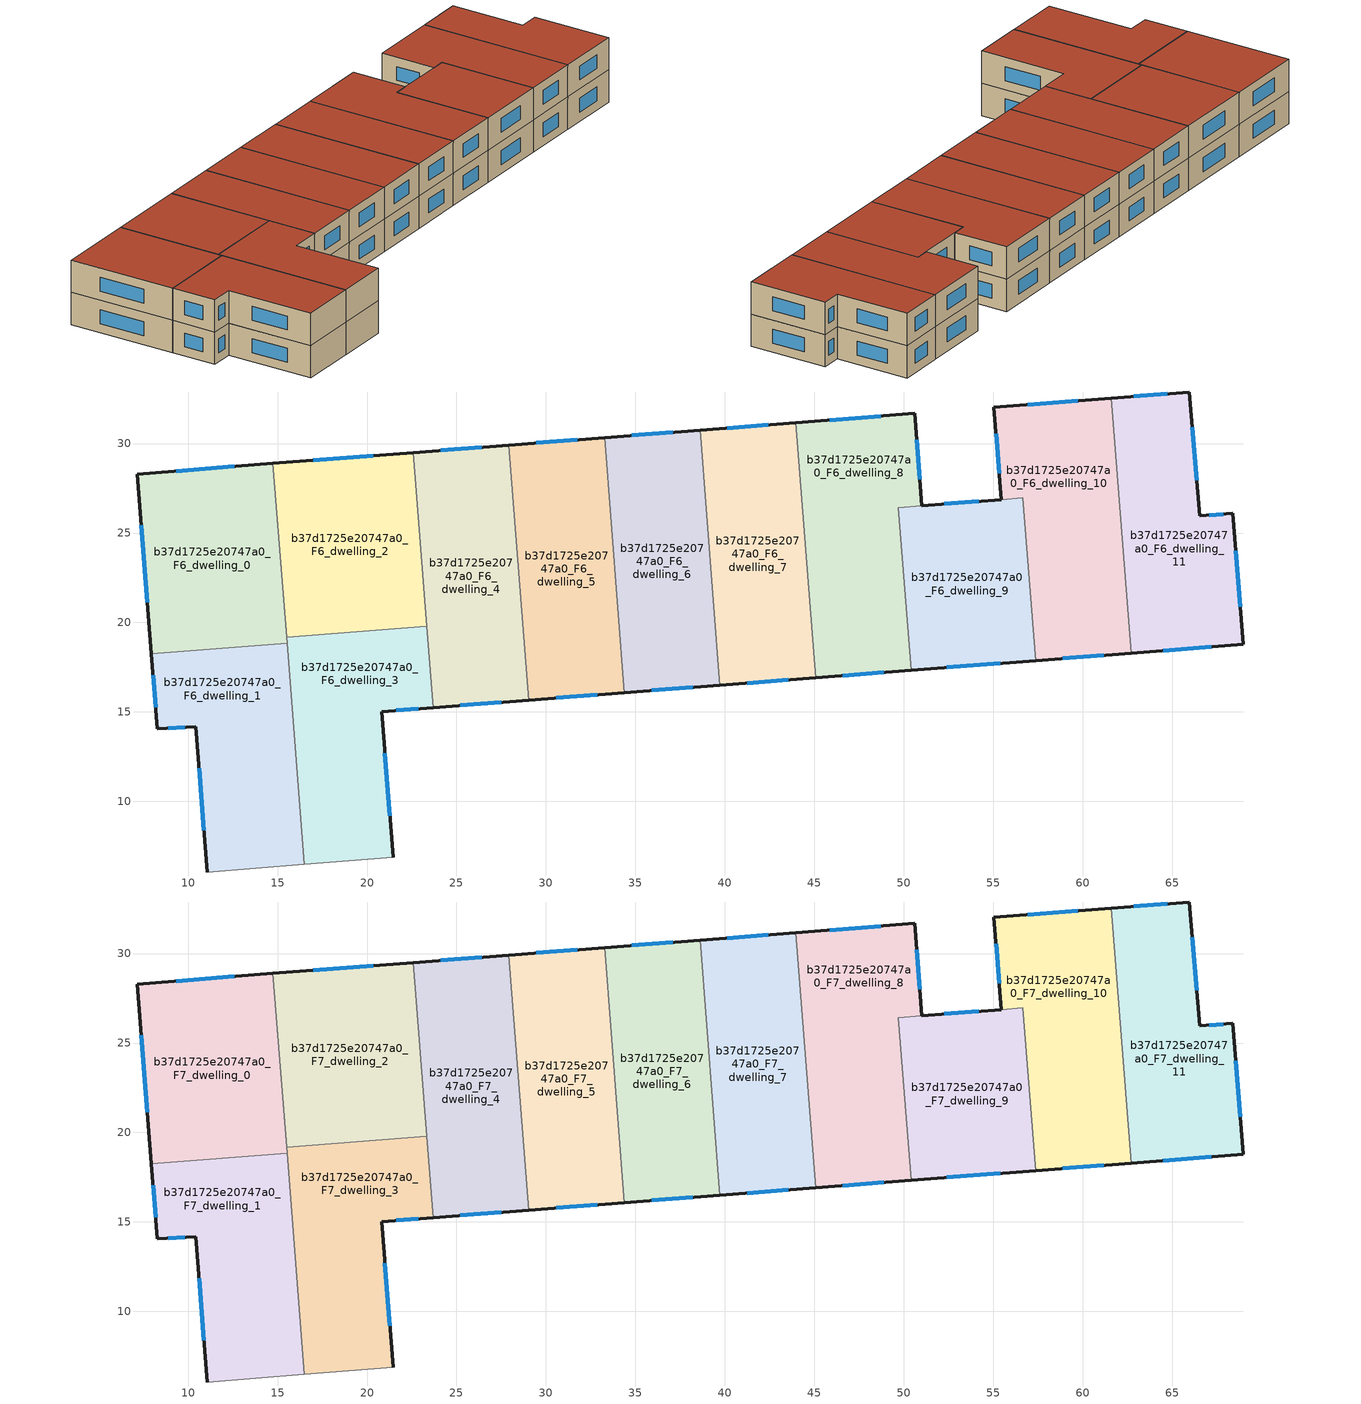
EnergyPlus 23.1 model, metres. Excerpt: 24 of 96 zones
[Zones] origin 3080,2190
b37d1725e20747a0_F6_dwelling_0
 floor to b37d1725e20747a0_F5_dwelling_0 (EU_floor_Construction): 14.74,28.89 15.53,18.84 7.95,18.25 7.17,28.3 z18
 wall outside (EU_wall_Construction): 14.74,28.89 7.17,28.3 7.95,18.25 z18:21
 wall to b37d1725e20747a0_F6_dwelling_1 (EU_wall_Construction): 7.95,18.24 15.53,18.84 z18:21
 wall to b37d1725e20747a0_F6_dwelling_3 (EU_wall_Construction): 15.53,18.84 14.74,28.89 z18:21
 window (EU_Window_Construction): 7.39,25.42 7.73,21.12 / 12.58,28.72 9.33,28.47 z18.86:20.14
b37d1725e20747a0_F6_dwelling_1
 floor to b37d1725e20747a0_F5_dwelling_1 (EU_floor_Construction): 15.53,18.84 16.49,6.48 11.06,6.05 10.43,14.18 8.28,14.06 7.95,18.25 z18
 wall outside (EU_wall_Construction): 7.95,18.25 8.28,14.06 10.43,14.18 11.06,6.05 z18:21
 wall adiabatic (EU_wall_Construction): 11.06,6.05 16.49,6.48 z18:21
 wall to b37d1725e20747a0_F6_dwelling_3 (EU_wall_Construction): 16.49,6.48 15.53,18.84 z18:21
 window (EU_Window_Construction): 10.61,11.86 10.88,8.38 / 8.89,14.09 9.81,14.15 / 8.05,17.05 8.19,15.25 z18.86:20.14
b37d1725e20747a0_F6_dwelling_10
 floor to b37d1725e20747a0_F5_dwelling_10 (EU_floor_Construction): 61.6,32.54 62.71,18.29 57.37,17.87 56.66,26.96 55.46,26.87 55.04,32.03 z18
 wall outside (EU_wall_Construction): 61.6,32.54 55.04,32.03 55.46,26.87 / 57.37,17.87 62.71,18.29 z18:21
 wall to b37d1725e20747a0_F6_dwelling_11 (EU_wall_Construction): 62.71,18.29 61.6,32.54 z18:21
 wall to b37d1725e20747a0_F6_dwelling_9 (EU_wall_Construction): 55.46,26.87 56.66,26.97 / 56.66,26.96 57.37,17.87 z18:21
 window (EU_Window_Construction): 55.16,30.56 55.34,28.35 / 59.73,32.4 56.92,32.18 / 58.9,17.99 61.19,18.17 z18.86:20.14
b37d1725e20747a0_F6_dwelling_11
 floor to b37d1725e20747a0_F5_dwelling_11 (EU_floor_Construction): 65.96,32.88 66.54,25.96 68.4,26.1 68.97,18.78 62.71,18.29 61.6,32.54 z18
 wall outside (EU_wall_Construction): 62.71,18.29 68.97,18.78 68.4,26.1 66.54,25.96 65.96,32.88 61.6,32.54 z18:21
 window (EU_Window_Construction): 68.8,20.87 68.56,24.01 / 64.5,18.43 67.18,18.64 / 64.72,32.78 62.85,32.64 / 66.38,27.94 66.13,30.9 / 67.87,26.06 67.07,26 z18.86:20.14
b37d1725e20747a0_F6_dwelling_2
 floor to b37d1725e20747a0_F5_dwelling_2 (EU_floor_Construction): 22.59,29.5 23.34,19.79 15.5,19.18 14.74,28.89 z18
 wall outside (EU_wall_Construction): 22.59,29.5 14.74,28.89 z18:21
 wall to b37d1725e20747a0_F6_dwelling_3 (EU_wall_Construction): 14.74,28.89 15.5,19.18 23.34,19.79 z18:21
 wall to b37d1725e20747a0_F6_dwelling_4 (EU_wall_Construction): 23.34,19.79 22.59,29.5 z18:21
 window (EU_Window_Construction): 20.35,29.32 16.99,29.06 z18.86:20.14
b37d1725e20747a0_F6_dwelling_3
 floor to b37d1725e20747a0_F5_dwelling_3 (EU_floor_Construction): 23.34,19.79 23.7,15.25 20.82,15.02 21.46,6.86 16.49,6.48 15.5,19.18 z18
 wall outside (EU_wall_Construction): 21.46,6.86 20.82,15.02 23.7,15.25 z18:21
 wall adiabatic (EU_wall_Construction): 16.49,6.48 21.46,6.86 z18:21
 wall to b37d1725e20747a0_F6_dwelling_4 (EU_wall_Construction): 23.7,15.25 23.35,19.79 z18:21
 window (EU_Window_Construction): 21.65,15.09 22.88,15.18 / 21.28,9.19 21.01,12.69 z18.86:20.14
b37d1725e20747a0_F6_dwelling_4
 floor to b37d1725e20747a0_F5_dwelling_4 (EU_floor_Construction): 27.93,29.92 29.04,15.66 23.7,15.25 22.59,29.5 z18
 wall outside (EU_wall_Construction): 27.93,29.92 22.59,29.5 / 23.7,15.25 29.04,15.66 z18:21
 wall to b37d1725e20747a0_F6_dwelling_5 (EU_wall_Construction): 29.04,15.66 27.93,29.92 z18:21
 window (EU_Window_Construction): 26.41,29.8 24.11,29.62 / 25.23,15.37 27.52,15.54 z18.86:20.14
b37d1725e20747a0_F6_dwelling_5
 floor to b37d1725e20747a0_F5_dwelling_5 (EU_floor_Construction): 33.27,30.33 34.39,16.08 29.04,15.66 27.93,29.92 z18
 wall outside (EU_wall_Construction): 33.28,30.33 27.93,29.92 / 29.04,15.66 34.39,16.08 z18:21
 wall to b37d1725e20747a0_F6_dwelling_6 (EU_wall_Construction): 34.39,16.08 33.28,30.33 z18:21
 window (EU_Window_Construction): 31.75,30.21 29.46,30.04 / 30.57,15.78 32.86,15.96 z18.86:20.14
b37d1725e20747a0_F6_dwelling_6
 floor to b37d1725e20747a0_F5_dwelling_6 (EU_floor_Construction): 38.62,30.75 39.73,16.5 34.39,16.08 33.27,30.33 z18
 wall outside (EU_wall_Construction): 38.62,30.75 33.28,30.33 / 34.39,16.08 39.73,16.5 z18:21
 wall to b37d1725e20747a0_F6_dwelling_7 (EU_wall_Construction): 39.73,16.5 38.62,30.75 z18:21
 window (EU_Window_Construction): 37.09,30.63 34.8,30.45 / 35.91,16.2 38.2,16.38 z18.86:20.14
b37d1725e20747a0_F6_dwelling_7
 floor to b37d1725e20747a0_F5_dwelling_7 (EU_floor_Construction): 43.96,31.17 45.07,16.91 39.73,16.5 38.62,30.75 z18
 wall outside (EU_wall_Construction): 43.96,31.17 38.62,30.75 / 39.73,16.5 45.07,16.91 z18:21
 wall to b37d1725e20747a0_F6_dwelling_8 (EU_wall_Construction): 45.07,16.91 43.96,31.17 z18:21
 window (EU_Window_Construction): 42.43,31.05 40.14,30.87 / 41.26,16.62 43.55,16.79 z18.86:20.14
b37d1725e20747a0_F6_dwelling_8
 floor to b37d1725e20747a0_F5_dwelling_8 (EU_floor_Construction): 50.6,31.68 51,26.53 49.71,26.42 50.41,17.33 45.07,16.91 43.96,31.17 z18
 wall outside (EU_wall_Construction): 51,26.53 50.6,31.68 43.96,31.17 / 45.07,16.91 50.41,17.33 z18:21
 wall to b37d1725e20747a0_F6_dwelling_9 (EU_wall_Construction): 50.41,17.33 49.71,26.42 51,26.52 z18:21
 window (EU_Window_Construction): 48.7,31.54 45.86,31.31 / 50.89,28 50.72,30.21 / 46.6,17.03 48.89,17.21 z18.86:20.14
b37d1725e20747a0_F6_dwelling_9
 floor to b37d1725e20747a0_F5_dwelling_9 (EU_floor_Construction): 56.66,26.96 57.37,17.87 50.41,17.33 49.71,26.42 55.46,26.87 z18
 wall outside (EU_wall_Construction): 55.46,26.87 51.01,26.53 / 50.41,17.33 57.37,17.87 z18:21
 window (EU_Window_Construction): 54.19,26.77 52.28,26.62 / 52.4,17.49 55.38,17.72 z18.86:20.14
b37d1725e20747a0_F7_dwelling_0
 floor to b37d1725e20747a0_F6_dwelling_0 (EU_floor_Construction): 14.74,28.89 15.53,18.84 7.95,18.25 7.17,28.3 z21
 wall outside (EU_wall_Construction): 14.74,28.89 7.17,28.3 7.95,18.25 z21:24
 wall to b37d1725e20747a0_F7_dwelling_1 (EU_wall_Construction): 7.95,18.24 15.53,18.84 z21:24
 wall to b37d1725e20747a0_F7_dwelling_3 (EU_wall_Construction): 15.53,18.84 14.74,28.89 z21:24
 window (EU_Window_Construction): 7.39,25.42 7.73,21.12 / 12.58,28.72 9.33,28.47 z21.86:23.14
 roof outside (EU_roof_Construction): 15.53,18.84 14.74,28.89 7.17,28.3 7.95,18.25 z24
b37d1725e20747a0_F7_dwelling_1
 floor to b37d1725e20747a0_F6_dwelling_1 (EU_floor_Construction): 15.53,18.84 16.49,6.48 11.06,6.05 10.43,14.18 8.28,14.06 7.95,18.25 z21
 wall outside (EU_wall_Construction): 7.95,18.25 8.28,14.06 10.43,14.18 11.06,6.05 z21:24
 wall adiabatic (EU_wall_Construction): 11.06,6.05 16.49,6.48 z21:24
 wall to b37d1725e20747a0_F7_dwelling_3 (EU_wall_Construction): 16.49,6.48 15.53,18.84 z21:24
 window (EU_Window_Construction): 10.61,11.86 10.88,8.38 / 8.89,14.09 9.81,14.15 / 8.05,17.05 8.19,15.25 z21.86:23.14
 roof outside (EU_roof_Construction): 16.49,6.48 15.53,18.84 7.95,18.25 8.28,14.06 10.43,14.18 11.06,6.05 z24
b37d1725e20747a0_F7_dwelling_10
 floor to b37d1725e20747a0_F6_dwelling_10 (EU_floor_Construction): 61.6,32.54 62.71,18.29 57.37,17.87 56.66,26.96 55.46,26.87 55.04,32.03 z21
 wall outside (EU_wall_Construction): 61.6,32.54 55.04,32.03 55.46,26.87 / 57.37,17.87 62.71,18.29 z21:24
 wall to b37d1725e20747a0_F7_dwelling_11 (EU_wall_Construction): 62.71,18.29 61.6,32.54 z21:24
 wall to b37d1725e20747a0_F7_dwelling_9 (EU_wall_Construction): 55.46,26.87 56.66,26.97 / 56.66,26.96 57.37,17.87 z21:24
 window (EU_Window_Construction): 55.16,30.56 55.34,28.35 / 59.73,32.4 56.92,32.18 / 58.9,17.99 61.19,18.17 z21.86:23.14
 roof outside (EU_roof_Construction): 62.71,18.29 61.6,32.54 55.04,32.03 55.46,26.87 56.66,26.96 57.37,17.87 z24
b37d1725e20747a0_F7_dwelling_11
 floor to b37d1725e20747a0_F6_dwelling_11 (EU_floor_Construction): 65.96,32.88 66.54,25.96 68.4,26.1 68.97,18.78 62.71,18.29 61.6,32.54 z21
 wall outside (EU_wall_Construction): 62.71,18.29 68.97,18.78 68.4,26.1 66.54,25.96 65.96,32.88 61.6,32.54 z21:24
 window (EU_Window_Construction): 68.8,20.87 68.56,24.01 / 64.5,18.43 67.18,18.64 / 64.72,32.78 62.85,32.64 / 66.38,27.94 66.13,30.9 / 67.87,26.06 67.07,26 z21.86:23.14
 roof outside (EU_roof_Construction): 68.97,18.78 68.4,26.1 66.54,25.96 65.96,32.88 61.6,32.54 62.71,18.29 z24
b37d1725e20747a0_F7_dwelling_2
 floor to b37d1725e20747a0_F6_dwelling_2 (EU_floor_Construction): 22.59,29.5 23.34,19.79 15.5,19.18 14.74,28.89 z21
 wall outside (EU_wall_Construction): 22.59,29.5 14.74,28.89 z21:24
 wall to b37d1725e20747a0_F7_dwelling_3 (EU_wall_Construction): 14.74,28.89 15.5,19.18 23.34,19.79 z21:24
 wall to b37d1725e20747a0_F7_dwelling_4 (EU_wall_Construction): 23.34,19.79 22.59,29.5 z21:24
 window (EU_Window_Construction): 20.35,29.32 16.99,29.06 z21.86:23.14
 roof outside (EU_roof_Construction): 23.34,19.79 22.59,29.5 14.74,28.89 15.5,19.18 z24
b37d1725e20747a0_F7_dwelling_3
 floor to b37d1725e20747a0_F6_dwelling_3 (EU_floor_Construction): 23.34,19.79 23.7,15.25 20.82,15.02 21.46,6.86 16.49,6.48 15.5,19.18 z21
 wall outside (EU_wall_Construction): 21.46,6.86 20.82,15.02 23.7,15.25 z21:24
 wall adiabatic (EU_wall_Construction): 16.49,6.48 21.46,6.86 z21:24
 wall to b37d1725e20747a0_F7_dwelling_4 (EU_wall_Construction): 23.7,15.25 23.35,19.79 z21:24
 window (EU_Window_Construction): 21.65,15.09 22.88,15.18 / 21.28,9.19 21.01,12.69 z21.86:23.14
 roof outside (EU_roof_Construction): 21.46,6.86 20.82,15.02 23.7,15.25 23.34,19.79 15.5,19.18 16.49,6.48 z24
b37d1725e20747a0_F7_dwelling_4
 floor to b37d1725e20747a0_F6_dwelling_4 (EU_floor_Construction): 27.93,29.92 29.04,15.66 23.7,15.25 22.59,29.5 z21
 wall outside (EU_wall_Construction): 27.93,29.92 22.59,29.5 / 23.7,15.25 29.04,15.66 z21:24
 wall to b37d1725e20747a0_F7_dwelling_5 (EU_wall_Construction): 29.04,15.66 27.93,29.92 z21:24
 window (EU_Window_Construction): 26.41,29.8 24.11,29.62 / 25.23,15.37 27.52,15.54 z21.86:23.14
 roof outside (EU_roof_Construction): 29.04,15.66 27.93,29.92 22.59,29.5 23.7,15.25 z24
b37d1725e20747a0_F7_dwelling_5
 floor to b37d1725e20747a0_F6_dwelling_5 (EU_floor_Construction): 33.27,30.33 34.39,16.08 29.04,15.66 27.93,29.92 z21
 wall outside (EU_wall_Construction): 33.28,30.33 27.93,29.92 / 29.04,15.66 34.39,16.08 z21:24
 wall to b37d1725e20747a0_F7_dwelling_6 (EU_wall_Construction): 34.39,16.08 33.28,30.33 z21:24
 window (EU_Window_Construction): 31.75,30.21 29.46,30.04 / 30.57,15.78 32.86,15.96 z21.86:23.14
 roof outside (EU_roof_Construction): 34.39,16.08 33.28,30.33 27.93,29.92 29.04,15.66 z24
b37d1725e20747a0_F7_dwelling_6
 floor to b37d1725e20747a0_F6_dwelling_6 (EU_floor_Construction): 38.62,30.75 39.73,16.5 34.39,16.08 33.27,30.33 z21
 wall outside (EU_wall_Construction): 38.62,30.75 33.28,30.33 / 34.39,16.08 39.73,16.5 z21:24
 wall to b37d1725e20747a0_F7_dwelling_7 (EU_wall_Construction): 39.73,16.5 38.62,30.75 z21:24
 window (EU_Window_Construction): 37.09,30.63 34.8,30.45 / 35.91,16.2 38.2,16.38 z21.86:23.14
 roof outside (EU_roof_Construction): 39.73,16.5 38.62,30.75 33.28,30.33 34.39,16.08 z24
b37d1725e20747a0_F7_dwelling_7
 floor to b37d1725e20747a0_F6_dwelling_7 (EU_floor_Construction): 43.96,31.17 45.07,16.91 39.73,16.5 38.62,30.75 z21
 wall outside (EU_wall_Construction): 43.96,31.17 38.62,30.75 / 39.73,16.5 45.07,16.91 z21:24
 wall to b37d1725e20747a0_F7_dwelling_8 (EU_wall_Construction): 45.07,16.91 43.96,31.17 z21:24
 window (EU_Window_Construction): 42.43,31.05 40.14,30.87 / 41.26,16.62 43.55,16.79 z21.86:23.14
 roof outside (EU_roof_Construction): 45.07,16.91 43.96,31.17 38.62,30.75 39.73,16.5 z24
b37d1725e20747a0_F7_dwelling_8
 floor to b37d1725e20747a0_F6_dwelling_8 (EU_floor_Construction): 50.6,31.68 51,26.53 49.71,26.42 50.41,17.33 45.07,16.91 43.96,31.17 z21
 wall outside (EU_wall_Construction): 51,26.53 50.6,31.68 43.96,31.17 / 45.07,16.91 50.41,17.33 z21:24
 wall to b37d1725e20747a0_F7_dwelling_9 (EU_wall_Construction): 50.41,17.33 49.71,26.42 51,26.52 z21:24
 window (EU_Window_Construction): 48.7,31.54 45.86,31.31 / 50.89,28 50.72,30.21 / 46.6,17.03 48.89,17.21 z21.86:23.14
 roof outside (EU_roof_Construction): 50.41,17.33 49.71,26.42 51,26.53 50.6,31.68 43.96,31.17 45.07,16.91 z24
b37d1725e20747a0_F7_dwelling_9
 floor to b37d1725e20747a0_F6_dwelling_9 (EU_floor_Construction): 56.66,26.96 57.37,17.87 50.41,17.33 49.71,26.42 55.46,26.87 z21
 wall outside (EU_wall_Construction): 55.46,26.87 51.01,26.53 / 50.41,17.33 57.37,17.87 z21:24
 window (EU_Window_Construction): 54.19,26.77 52.28,26.62 / 52.4,17.49 55.38,17.72 z21.86:23.14
 roof outside (EU_roof_Construction): 57.37,17.87 56.66,26.96 55.46,26.87 49.71,26.42 50.41,17.33 z24
[Building]
EU S2 Campaign: North Axis=0; Terrain=City; Solar Distribution=FullExterior
[Site:Location]
Helsinki-Vantaa.AP: Latitude=60.317; Longitude=24.963; Time Zone=2; Elevation=54.6
[SizingPeriod:WeatherFileDays]
AnnualSizingPeriod: Begin Month=1; Begin Day of Month=1; End Month=12; End Day of Month=31; Day of Week for Start Day=Monday; Use Weather File Daylight Saving Period=No; Use Weather File Rain and Snow Indicators=No
[MATERIAL]
EU_InternalMass_Material: Roughness=MediumRough; Thickness=0.1; Conductivity=1; Density=1800; Specific Heat=900; Thermal Absorptance=0.9; Solar Absorptance=0.7; Visible Absorptance=0.7
[MATERIAL:NOMASS] Roughness=MediumRough; Thermal Absorptance=0.9; Solar Absorptance=0.7; Visible Absorptance=0.7
Name | Thermal Resistance
EU_wall_NoMass | 5.91765
EU_roof_NoMass | 11.1778
EU_floor_NoMass | 6.2875
[WINDOWMATERIAL:SIMPLEGLAZINGSYSTEM]
EU_Window_SimpleGlazing: UFactor=0.994035; Solar Heat Gain Coefficient=0.7; Visible Transmittance=0.7
[CONSTRUCTION]
EU_wall_Construction: EU_wall_NoMass
EU_roof_Construction: EU_roof_NoMass
EU_floor_Construction: EU_floor_NoMass
EU_Window_Construction: EU_Window_SimpleGlazing
EU_InternalMass_Construction: EU_InternalMass_Material
[ZONE] Type=1; Multiplier=1; Ceiling Height=autocalculate; Floor Area=autocalculate; Part of Total Floor Area=Yes
Name | Volume
b37d1725e20747a0_F6_dwelling_0; b37d1725e20747a0_F7_dwelling_0 | 229.865
b37d1725e20747a0_F6_dwelling_1; b37d1725e20747a0_F7_dwelling_1 | 229.852
b37d1725e20747a0_F6_dwelling_10; b37d1725e20747a0_F7_dwelling_10 | 248.622
b37d1725e20747a0_F6_dwelling_11; b37d1725e20747a0_F7_dwelling_11 | 229.866
b37d1725e20747a0_F6_dwelling_2; b37d1725e20747a0_F7_dwelling_2 | 229.84
b37d1725e20747a0_F6_dwelling_3; b37d1725e20747a0_F7_dwelling_3 | 229.847
b37d1725e20747a0_F6_dwelling_4; b37d1725e20747a0_F7_dwelling_4 | 229.894
b37d1725e20747a0_F6_dwelling_5; b37d1725e20747a0_F7_dwelling_5 | 229.85
b37d1725e20747a0_F6_dwelling_6; b37d1725e20747a0_F7_dwelling_6; b37d1725e20747a0_F6_dwelling_7; b37d1725e20747a0_F7_dwelling_7 | 229.842
b37d1725e20747a0_F6_dwelling_8; b37d1725e20747a0_F7_dwelling_8 | 250.026
b37d1725e20747a0_F6_dwelling_9; b37d1725e20747a0_F7_dwelling_9 | 190.876
[INTERNALMASS] Construction=EU_InternalMass_Construction
Name | Zone or ZoneList | Surface Area
b37d1725e20747a0_F6_dwelling_0_EU_InternalMass | b37d1725e20747a0_F6_dwelling_0 | 76.6223
b37d1725e20747a0_F6_dwelling_1_EU_InternalMass | b37d1725e20747a0_F6_dwelling_1 | 76.6162
b37d1725e20747a0_F6_dwelling_2_EU_InternalMass | b37d1725e20747a0_F6_dwelling_2 | 76.6146
b37d1725e20747a0_F6_dwelling_3_EU_InternalMass | b37d1725e20747a0_F6_dwelling_3 | 76.6157
b37d1725e20747a0_F6_dwelling_4_EU_InternalMass | b37d1725e20747a0_F6_dwelling_4 | 76.6313
b37d1725e20747a0_F6_dwelling_5_EU_InternalMass | b37d1725e20747a0_F6_dwelling_5 | 76.6171
b37d1725e20747a0_F6_dwelling_6_EU_InternalMass | b37d1725e20747a0_F6_dwelling_6 | 76.6138
b37d1725e20747a0_F6_dwelling_7_EU_InternalMass | b37d1725e20747a0_F6_dwelling_7 | 76.6138
b37d1725e20747a0_F6_dwelling_8_EU_InternalMass | b37d1725e20747a0_F6_dwelling_8 | 83.3426
b37d1725e20747a0_F6_dwelling_9_EU_InternalMass | b37d1725e20747a0_F6_dwelling_9 | 63.6317
b37d1725e20747a0_F6_dwelling_10_EU_InternalMass | b37d1725e20747a0_F6_dwelling_10 | 82.8752
b37d1725e20747a0_F6_dwelling_11_EU_InternalMass | b37d1725e20747a0_F6_dwelling_11 | 76.6219
b37d1725e20747a0_F7_dwelling_0_EU_InternalMass | b37d1725e20747a0_F7_dwelling_0 | 76.6223
b37d1725e20747a0_F7_dwelling_1_EU_InternalMass | b37d1725e20747a0_F7_dwelling_1 | 76.6162
b37d1725e20747a0_F7_dwelling_2_EU_InternalMass | b37d1725e20747a0_F7_dwelling_2 | 76.6146
b37d1725e20747a0_F7_dwelling_3_EU_InternalMass | b37d1725e20747a0_F7_dwelling_3 | 76.6157
b37d1725e20747a0_F7_dwelling_4_EU_InternalMass | b37d1725e20747a0_F7_dwelling_4 | 76.6313
b37d1725e20747a0_F7_dwelling_5_EU_InternalMass | b37d1725e20747a0_F7_dwelling_5 | 76.6171
b37d1725e20747a0_F7_dwelling_6_EU_InternalMass | b37d1725e20747a0_F7_dwelling_6 | 76.6138
b37d1725e20747a0_F7_dwelling_7_EU_InternalMass | b37d1725e20747a0_F7_dwelling_7 | 76.6138
b37d1725e20747a0_F7_dwelling_8_EU_InternalMass | b37d1725e20747a0_F7_dwelling_8 | 83.3426
b37d1725e20747a0_F7_dwelling_9_EU_InternalMass | b37d1725e20747a0_F7_dwelling_9 | 63.6317
b37d1725e20747a0_F7_dwelling_10_EU_InternalMass | b37d1725e20747a0_F7_dwelling_10 | 82.8752
b37d1725e20747a0_F7_dwelling_11_EU_InternalMass | b37d1725e20747a0_F7_dwelling_11 | 76.6219
[OTHEREQUIPMENT] Fuel Type=Electricity; Design Level Calculation Method=Watts/Area; Power per Zone Floor Area=1; Fraction Latent=0; Fraction Radiant=0; Fraction Lost=0; Carbon Dioxide Generation Rate=0; EndUse Subcategory=EU_Step8_InternalGains
Name | Zone or ZoneList or Space or SpaceList | Schedule
EU_Step8_InternalGain_b37d1725e20747a0_F6_dwelling_0_f000 | b37d1725e20747a0_F6_dwelling_0 | EU_Step8_GainSchedule_b37d1725e20747a0_F6_dwelling_0_f000
EU_Step8_InternalGain_b37d1725e20747a0_F6_dwelling_1_f000 | b37d1725e20747a0_F6_dwelling_1 | EU_Step8_GainSchedule_b37d1725e20747a0_F6_dwelling_1_f000
EU_Step8_InternalGain_b37d1725e20747a0_F6_dwelling_2_f000 | b37d1725e20747a0_F6_dwelling_2 | EU_Step8_GainSchedule_b37d1725e20747a0_F6_dwelling_2_f000
EU_Step8_InternalGain_b37d1725e20747a0_F6_dwelling_3_f000 | b37d1725e20747a0_F6_dwelling_3 | EU_Step8_GainSchedule_b37d1725e20747a0_F6_dwelling_3_f000
EU_Step8_InternalGain_b37d1725e20747a0_F6_dwelling_4_f000 | b37d1725e20747a0_F6_dwelling_4 | EU_Step8_GainSchedule_b37d1725e20747a0_F6_dwelling_4_f000
EU_Step8_InternalGain_b37d1725e20747a0_F6_dwelling_5_f000 | b37d1725e20747a0_F6_dwelling_5 | EU_Step8_GainSchedule_b37d1725e20747a0_F6_dwelling_5_f000
EU_Step8_InternalGain_b37d1725e20747a0_F6_dwelling_6_f000 | b37d1725e20747a0_F6_dwelling_6 | EU_Step8_GainSchedule_b37d1725e20747a0_F6_dwelling_6_f000
EU_Step8_InternalGain_b37d1725e20747a0_F6_dwelling_7_f000 | b37d1725e20747a0_F6_dwelling_7 | EU_Step8_GainSchedule_b37d1725e20747a0_F6_dwelling_7_f000
EU_Step8_InternalGain_b37d1725e20747a0_F6_dwelling_8_f000 | b37d1725e20747a0_F6_dwelling_8 | EU_Step8_GainSchedule_b37d1725e20747a0_F6_dwelling_8_f000
EU_Step8_InternalGain_b37d1725e20747a0_F6_dwelling_9_f000 | b37d1725e20747a0_F6_dwelling_9 | EU_Step8_GainSchedule_b37d1725e20747a0_F6_dwelling_9_f000
EU_Step8_InternalGain_b37d1725e20747a0_F6_dwelling_10_f000 | b37d1725e20747a0_F6_dwelling_10 | EU_Step8_GainSchedule_b37d1725e20747a0_F6_dwelling_10_f000
EU_Step8_InternalGain_b37d1725e20747a0_F6_dwelling_11_f000 | b37d1725e20747a0_F6_dwelling_11 | EU_Step8_GainSchedule_b37d1725e20747a0_F6_dwelling_11_f000
EU_Step8_InternalGain_b37d1725e20747a0_F7_dwelling_0_f000 | b37d1725e20747a0_F7_dwelling_0 | EU_Step8_GainSchedule_b37d1725e20747a0_F7_dwelling_0_f000
EU_Step8_InternalGain_b37d1725e20747a0_F7_dwelling_1_f000 | b37d1725e20747a0_F7_dwelling_1 | EU_Step8_GainSchedule_b37d1725e20747a0_F7_dwelling_1_f000
EU_Step8_InternalGain_b37d1725e20747a0_F7_dwelling_2_f000 | b37d1725e20747a0_F7_dwelling_2 | EU_Step8_GainSchedule_b37d1725e20747a0_F7_dwelling_2_f000
EU_Step8_InternalGain_b37d1725e20747a0_F7_dwelling_3_f000 | b37d1725e20747a0_F7_dwelling_3 | EU_Step8_GainSchedule_b37d1725e20747a0_F7_dwelling_3_f000
EU_Step8_InternalGain_b37d1725e20747a0_F7_dwelling_4_f000 | b37d1725e20747a0_F7_dwelling_4 | EU_Step8_GainSchedule_b37d1725e20747a0_F7_dwelling_4_f000
EU_Step8_InternalGain_b37d1725e20747a0_F7_dwelling_5_f000 | b37d1725e20747a0_F7_dwelling_5 | EU_Step8_GainSchedule_b37d1725e20747a0_F7_dwelling_5_f000
EU_Step8_InternalGain_b37d1725e20747a0_F7_dwelling_6_f000 | b37d1725e20747a0_F7_dwelling_6 | EU_Step8_GainSchedule_b37d1725e20747a0_F7_dwelling_6_f000
EU_Step8_InternalGain_b37d1725e20747a0_F7_dwelling_7_f000 | b37d1725e20747a0_F7_dwelling_7 | EU_Step8_GainSchedule_b37d1725e20747a0_F7_dwelling_7_f000
EU_Step8_InternalGain_b37d1725e20747a0_F7_dwelling_8_f000 | b37d1725e20747a0_F7_dwelling_8 | EU_Step8_GainSchedule_b37d1725e20747a0_F7_dwelling_8_f000
EU_Step8_InternalGain_b37d1725e20747a0_F7_dwelling_9_f000 | b37d1725e20747a0_F7_dwelling_9 | EU_Step8_GainSchedule_b37d1725e20747a0_F7_dwelling_9_f000
EU_Step8_InternalGain_b37d1725e20747a0_F7_dwelling_10_f000 | b37d1725e20747a0_F7_dwelling_10 | EU_Step8_GainSchedule_b37d1725e20747a0_F7_dwelling_10_f000
EU_Step8_InternalGain_b37d1725e20747a0_F7_dwelling_11_f000 | b37d1725e20747a0_F7_dwelling_11 | EU_Step8_GainSchedule_b37d1725e20747a0_F7_dwelling_11_f000
[ZONEVENTILATION:DESIGNFLOWRATE] Schedule=EU_AlwaysOn; Design Flow Rate Calculation Method=AirChanges/Hour; Air Changes per Hour=0.596421; Ventilation Type=Natural; Fan Pressure Rise=0; Fan Total Efficiency=1; Constant Term Coefficient=1; Temperature Term Coefficient=0; Velocity Term Coefficient=0; Velocity Squared Term Coefficient=0; Minimum Indoor Temperature=-100; Maximum Indoor Temperature=100; Delta Temperature=-100; Minimum Outdoor Temperature=-100; Maximum Outdoor Temperature=100; Maximum Wind Speed=40
Name | Zone or ZoneList or Space or SpaceList
EU_ConstantAir_b37d1725e20747a0_F6_dwelling_0 | b37d1725e20747a0_F6_dwelling_0
EU_ConstantAir_b37d1725e20747a0_F6_dwelling_1 | b37d1725e20747a0_F6_dwelling_1
EU_ConstantAir_b37d1725e20747a0_F6_dwelling_2 | b37d1725e20747a0_F6_dwelling_2
EU_ConstantAir_b37d1725e20747a0_F6_dwelling_3 | b37d1725e20747a0_F6_dwelling_3
EU_ConstantAir_b37d1725e20747a0_F6_dwelling_4 | b37d1725e20747a0_F6_dwelling_4
EU_ConstantAir_b37d1725e20747a0_F6_dwelling_5 | b37d1725e20747a0_F6_dwelling_5
EU_ConstantAir_b37d1725e20747a0_F6_dwelling_6 | b37d1725e20747a0_F6_dwelling_6
EU_ConstantAir_b37d1725e20747a0_F6_dwelling_7 | b37d1725e20747a0_F6_dwelling_7
EU_ConstantAir_b37d1725e20747a0_F6_dwelling_8 | b37d1725e20747a0_F6_dwelling_8
EU_ConstantAir_b37d1725e20747a0_F6_dwelling_9 | b37d1725e20747a0_F6_dwelling_9
EU_ConstantAir_b37d1725e20747a0_F6_dwelling_10 | b37d1725e20747a0_F6_dwelling_10
EU_ConstantAir_b37d1725e20747a0_F6_dwelling_11 | b37d1725e20747a0_F6_dwelling_11
EU_ConstantAir_b37d1725e20747a0_F7_dwelling_0 | b37d1725e20747a0_F7_dwelling_0
EU_ConstantAir_b37d1725e20747a0_F7_dwelling_1 | b37d1725e20747a0_F7_dwelling_1
EU_ConstantAir_b37d1725e20747a0_F7_dwelling_2 | b37d1725e20747a0_F7_dwelling_2
EU_ConstantAir_b37d1725e20747a0_F7_dwelling_3 | b37d1725e20747a0_F7_dwelling_3
EU_ConstantAir_b37d1725e20747a0_F7_dwelling_4 | b37d1725e20747a0_F7_dwelling_4
EU_ConstantAir_b37d1725e20747a0_F7_dwelling_5 | b37d1725e20747a0_F7_dwelling_5
EU_ConstantAir_b37d1725e20747a0_F7_dwelling_6 | b37d1725e20747a0_F7_dwelling_6
EU_ConstantAir_b37d1725e20747a0_F7_dwelling_7 | b37d1725e20747a0_F7_dwelling_7
EU_ConstantAir_b37d1725e20747a0_F7_dwelling_8 | b37d1725e20747a0_F7_dwelling_8
EU_ConstantAir_b37d1725e20747a0_F7_dwelling_9 | b37d1725e20747a0_F7_dwelling_9
EU_ConstantAir_b37d1725e20747a0_F7_dwelling_10 | b37d1725e20747a0_F7_dwelling_10
EU_ConstantAir_b37d1725e20747a0_F7_dwelling_11 | b37d1725e20747a0_F7_dwelling_11
[HVACTEMPLATE:THERMOSTAT] Constant Heating Setpoint=20; Constant Cooling Setpoint=50
EU_HeatOnly_b37d1725e20747a0_F0_dwelling_0; EU_HeatOnly_b37d1725e20747a0_F0_dwelling_1; EU_HeatOnly_b37d1725e20747a0_F0_dwelling_2; EU_HeatOnly_b37d1725e20747a0_F0_dwelling_3; EU_HeatOnly_b37d1725e20747a0_F0_dwelling_4; EU_HeatOnly_b37d1725e20747a0_F0_dwelling_5; EU_HeatOnly_b37d1725e20747a0_F0_dwelling_6; EU_HeatOnly_b37d1725e20747a0_F0_dwelling_7; EU_HeatOnly_b37d1725e20747a0_F0_dwelling_8; EU_HeatOnly_b37d1725e20747a0_F0_dwelling_9; EU_HeatOnly_b37d1725e20747a0_F0_dwelling_10; EU_HeatOnly_b37d1725e20747a0_F0_dwelling_11; EU_HeatOnly_b37d1725e20747a0_F1_dwelling_0; EU_HeatOnly_b37d1725e20747a0_F1_dwelling_1; EU_HeatOnly_b37d1725e20747a0_F1_dwelling_2; EU_HeatOnly_b37d1725e20747a0_F1_dwelling_3; EU_HeatOnly_b37d1725e20747a0_F1_dwelling_4; EU_HeatOnly_b37d1725e20747a0_F1_dwelling_5; EU_HeatOnly_b37d1725e20747a0_F1_dwelling_6; EU_HeatOnly_b37d1725e20747a0_F1_dwelling_7; EU_HeatOnly_b37d1725e20747a0_F1_dwelling_8; EU_HeatOnly_b37d1725e20747a0_F1_dwelling_9; EU_HeatOnly_b37d1725e20747a0_F1_dwelling_10; EU_HeatOnly_b37d1725e20747a0_F1_dwelling_11; EU_HeatOnly_b37d1725e20747a0_F2_dwelling_0; EU_HeatOnly_b37d1725e20747a0_F2_dwelling_1; EU_HeatOnly_b37d1725e20747a0_F2_dwelling_2; EU_HeatOnly_b37d1725e20747a0_F2_dwelling_3; EU_HeatOnly_b37d1725e20747a0_F2_dwelling_4; EU_HeatOnly_b37d1725e20747a0_F2_dwelling_5; EU_HeatOnly_b37d1725e20747a0_F2_dwelling_6; EU_HeatOnly_b37d1725e20747a0_F2_dwelling_7; EU_HeatOnly_b37d1725e20747a0_F2_dwelling_8; EU_HeatOnly_b37d1725e20747a0_F2_dwelling_9; EU_HeatOnly_b37d1725e20747a0_F2_dwelling_10; EU_HeatOnly_b37d1725e20747a0_F2_dwelling_11; EU_HeatOnly_b37d1725e20747a0_F3_dwelling_0; EU_HeatOnly_b37d1725e20747a0_F3_dwelling_1; EU_HeatOnly_b37d1725e20747a0_F3_dwelling_2; EU_HeatOnly_b37d1725e20747a0_F3_dwelling_3; EU_HeatOnly_b37d1725e20747a0_F3_dwelling_4; EU_HeatOnly_b37d1725e20747a0_F3_dwelling_5; EU_HeatOnly_b37d1725e20747a0_F3_dwelling_6; EU_HeatOnly_b37d1725e20747a0_F3_dwelling_7; EU_HeatOnly_b37d1725e20747a0_F3_dwelling_8; EU_HeatOnly_b37d1725e20747a0_F3_dwelling_9; EU_HeatOnly_b37d1725e20747a0_F3_dwelling_10; EU_HeatOnly_b37d1725e20747a0_F3_dwelling_11; EU_HeatOnly_b37d1725e20747a0_F4_dwelling_0; EU_HeatOnly_b37d1725e20747a0_F4_dwelling_1; EU_HeatOnly_b37d1725e20747a0_F4_dwelling_2; EU_HeatOnly_b37d1725e20747a0_F4_dwelling_3; EU_HeatOnly_b37d1725e20747a0_F4_dwelling_4; EU_HeatOnly_b37d1725e20747a0_F4_dwelling_5; EU_HeatOnly_b37d1725e20747a0_F4_dwelling_6; EU_HeatOnly_b37d1725e20747a0_F4_dwelling_7; EU_HeatOnly_b37d1725e20747a0_F4_dwelling_8; EU_HeatOnly_b37d1725e20747a0_F4_dwelling_9; EU_HeatOnly_b37d1725e20747a0_F4_dwelling_10; EU_HeatOnly_b37d1725e20747a0_F4_dwelling_11; EU_HeatOnly_b37d1725e20747a0_F5_dwelling_0; EU_HeatOnly_b37d1725e20747a0_F5_dwelling_1; EU_HeatOnly_b37d1725e20747a0_F5_dwelling_2; EU_HeatOnly_b37d1725e20747a0_F5_dwelling_3; EU_HeatOnly_b37d1725e20747a0_F5_dwelling_4; EU_HeatOnly_b37d1725e20747a0_F5_dwelling_5; EU_HeatOnly_b37d1725e20747a0_F5_dwelling_6; EU_HeatOnly_b37d1725e20747a0_F5_dwelling_7; EU_HeatOnly_b37d1725e20747a0_F5_dwelling_8; EU_HeatOnly_b37d1725e20747a0_F5_dwelling_9; EU_HeatOnly_b37d1725e20747a0_F5_dwelling_10; EU_HeatOnly_b37d1725e20747a0_F5_dwelling_11; EU_HeatOnly_b37d1725e20747a0_F6_dwelling_0; EU_HeatOnly_b37d1725e20747a0_F6_dwelling_1; EU_HeatOnly_b37d1725e20747a0_F6_dwelling_2; EU_HeatOnly_b37d1725e20747a0_F6_dwelling_3; EU_HeatOnly_b37d1725e20747a0_F6_dwelling_4; EU_HeatOnly_b37d1725e20747a0_F6_dwelling_5; EU_HeatOnly_b37d1725e20747a0_F6_dwelling_6; EU_HeatOnly_b37d1725e20747a0_F6_dwelling_7; EU_HeatOnly_b37d1725e20747a0_F6_dwelling_8; EU_HeatOnly_b37d1725e20747a0_F6_dwelling_9; EU_HeatOnly_b37d1725e20747a0_F6_dwelling_10; EU_HeatOnly_b37d1725e20747a0_F6_dwelling_11; EU_HeatOnly_b37d1725e20747a0_F7_dwelling_0; EU_HeatOnly_b37d1725e20747a0_F7_dwelling_1; EU_HeatOnly_b37d1725e20747a0_F7_dwelling_2; EU_HeatOnly_b37d1725e20747a0_F7_dwelling_3; EU_HeatOnly_b37d1725e20747a0_F7_dwelling_4; EU_HeatOnly_b37d1725e20747a0_F7_dwelling_5; EU_HeatOnly_b37d1725e20747a0_F7_dwelling_6; EU_HeatOnly_b37d1725e20747a0_F7_dwelling_7; EU_HeatOnly_b37d1725e20747a0_F7_dwelling_8; EU_HeatOnly_b37d1725e20747a0_F7_dwelling_9; EU_HeatOnly_b37d1725e20747a0_F7_dwelling_10; EU_HeatOnly_b37d1725e20747a0_F7_dwelling_11
[HVACTEMPLATE:ZONE:IDEALLOADSAIRSYSTEM] System Availability Schedule=EU_AlwaysOn; Maximum Heating Supply Air Temperature=50; Minimum Cooling Supply Air Temperature=13; Maximum Heating Supply Air Humidity Ratio=0.0156; Minimum Cooling Supply Air Humidity Ratio=0.0077; Heating Limit=NoLimit; Cooling Limit=NoLimit; Heating Availability Schedule=EU_AlwaysOn; Cooling Availability Schedule=EU_CoolingOff; Dehumidification Control Type=ConstantSensibleHeatRatio; Cooling Sensible Heat Ratio=0.7; Dehumidification Setpoint=60; Humidification Control Type=None; Humidification Setpoint=30; Outdoor Air Method=None; Outdoor Air Flow Rate per Person=0.00944; Outdoor Air Flow Rate per Zone Floor Area=0; Outdoor Air Flow Rate per Zone=0; Demand Controlled Ventilation Type=None; Outdoor Air Economizer Type=NoEconomizer; Heat Recovery Type=None; Sensible Heat Recovery Effectiveness=0.7; Latent Heat Recovery Effectiveness=0.65
Name | Template Thermostat
b37d1725e20747a0_F6_dwelling_0 | EU_HeatOnly_b37d1725e20747a0_F6_dwelling_0
b37d1725e20747a0_F6_dwelling_1 | EU_HeatOnly_b37d1725e20747a0_F6_dwelling_1
b37d1725e20747a0_F6_dwelling_2 | EU_HeatOnly_b37d1725e20747a0_F6_dwelling_2
b37d1725e20747a0_F6_dwelling_3 | EU_HeatOnly_b37d1725e20747a0_F6_dwelling_3
b37d1725e20747a0_F6_dwelling_4 | EU_HeatOnly_b37d1725e20747a0_F6_dwelling_4
b37d1725e20747a0_F6_dwelling_5 | EU_HeatOnly_b37d1725e20747a0_F6_dwelling_5
b37d1725e20747a0_F6_dwelling_6 | EU_HeatOnly_b37d1725e20747a0_F6_dwelling_6
b37d1725e20747a0_F6_dwelling_7 | EU_HeatOnly_b37d1725e20747a0_F6_dwelling_7
b37d1725e20747a0_F6_dwelling_8 | EU_HeatOnly_b37d1725e20747a0_F6_dwelling_8
b37d1725e20747a0_F6_dwelling_9 | EU_HeatOnly_b37d1725e20747a0_F6_dwelling_9
b37d1725e20747a0_F6_dwelling_10 | EU_HeatOnly_b37d1725e20747a0_F6_dwelling_10
b37d1725e20747a0_F6_dwelling_11 | EU_HeatOnly_b37d1725e20747a0_F6_dwelling_11
b37d1725e20747a0_F7_dwelling_0 | EU_HeatOnly_b37d1725e20747a0_F7_dwelling_0
b37d1725e20747a0_F7_dwelling_1 | EU_HeatOnly_b37d1725e20747a0_F7_dwelling_1
b37d1725e20747a0_F7_dwelling_2 | EU_HeatOnly_b37d1725e20747a0_F7_dwelling_2
b37d1725e20747a0_F7_dwelling_3 | EU_HeatOnly_b37d1725e20747a0_F7_dwelling_3
b37d1725e20747a0_F7_dwelling_4 | EU_HeatOnly_b37d1725e20747a0_F7_dwelling_4
b37d1725e20747a0_F7_dwelling_5 | EU_HeatOnly_b37d1725e20747a0_F7_dwelling_5
b37d1725e20747a0_F7_dwelling_6 | EU_HeatOnly_b37d1725e20747a0_F7_dwelling_6
b37d1725e20747a0_F7_dwelling_7 | EU_HeatOnly_b37d1725e20747a0_F7_dwelling_7
b37d1725e20747a0_F7_dwelling_8 | EU_HeatOnly_b37d1725e20747a0_F7_dwelling_8
b37d1725e20747a0_F7_dwelling_9 | EU_HeatOnly_b37d1725e20747a0_F7_dwelling_9
b37d1725e20747a0_F7_dwelling_10 | EU_HeatOnly_b37d1725e20747a0_F7_dwelling_10
b37d1725e20747a0_F7_dwelling_11 | EU_HeatOnly_b37d1725e20747a0_F7_dwelling_11
[SIZING:ZONE] Zone Cooling Design Supply Air Temperature Input Method=SupplyAirTemperature; Zone Cooling Design Supply Air Temperature=13; Zone Heating Design Supply Air Temperature Input Method=SupplyAirTemperature; Zone Heating Design Supply Air Temperature=50; Zone Cooling Design Supply Air Humidity Ratio=0.008; Zone Heating Design Supply Air Humidity Ratio=0.008; Cooling Design Air Flow Method=DesignDay; Cooling Design Air Flow Rate=0; Cooling Minimum Air Flow per Zone Floor Area=0.000762; Cooling Minimum Air Flow=0; Cooling Minimum Air Flow Fraction=0.2; Heating Design Air Flow Method=DesignDay; Heating Design Air Flow Rate=0; Heating Maximum Air Flow per Zone Floor Area=0.002032; Heating Maximum Air Flow=0.141576; Heating Maximum Air Flow Fraction=0.3; Account for Dedicated Outdoor Air System=No; Dedicated Outdoor Air System Control Strategy=NeutralSupplyAir; Dedicated Outdoor Air Low Setpoint Temperature for Design=autosize; Dedicated Outdoor Air High Setpoint Temperature for Design=autosize; Zone Load Sizing Method=Sensible Load Only No Latent Load; Zone Latent Cooling Design Supply Air Humidity Ratio Input Method=HumidityRatioDifference; Zone Cooling Design Supply Air Humidity Ratio Difference=0.005; Zone Latent Heating Design Supply Air Humidity Ratio Input Method=HumidityRatioDifference; Zone Humidification Design Supply Air Humidity Ratio Difference=0.005
b37d1725e20747a0_F6_dwelling_0; b37d1725e20747a0_F6_dwelling_1; b37d1725e20747a0_F6_dwelling_2; b37d1725e20747a0_F6_dwelling_3; b37d1725e20747a0_F6_dwelling_4; b37d1725e20747a0_F6_dwelling_5; b37d1725e20747a0_F6_dwelling_6; b37d1725e20747a0_F6_dwelling_7; b37d1725e20747a0_F6_dwelling_8; b37d1725e20747a0_F6_dwelling_9; b37d1725e20747a0_F6_dwelling_10; b37d1725e20747a0_F6_dwelling_11; b37d1725e20747a0_F7_dwelling_0; b37d1725e20747a0_F7_dwelling_1; b37d1725e20747a0_F7_dwelling_2; b37d1725e20747a0_F7_dwelling_3; b37d1725e20747a0_F7_dwelling_4; b37d1725e20747a0_F7_dwelling_5; b37d1725e20747a0_F7_dwelling_6; b37d1725e20747a0_F7_dwelling_7; b37d1725e20747a0_F7_dwelling_8; b37d1725e20747a0_F7_dwelling_9; b37d1725e20747a0_F7_dwelling_10; b37d1725e20747a0_F7_dwelling_11
[SCHEDULE:CONSTANT]
Name | Hourly Value
EU_AlwaysOn | 1
EU_CoolingOff | 0
[SCHEDULE:FILE] Column Number=1; Rows to Skip at Top=0; Number of Hours of Data=8760; Column Separator=Comma; Interpolate to Timestep=No; Minutes per Item=60; Adjust Schedule for Daylight Savings=Yes
Name | File
EU_Step8_GainSchedule_b37d1725e20747a0_F6_dwelling_0_f000 | ../../schedules/b37d1725e20747a0/b37d1725e20747a0_F6_dwelling_0_f000_gain.csv
EU_Step8_GainSchedule_b37d1725e20747a0_F6_dwelling_1_f000 | ../../schedules/b37d1725e20747a0/b37d1725e20747a0_F6_dwelling_1_f000_gain.csv
EU_Step8_GainSchedule_b37d1725e20747a0_F6_dwelling_2_f000 | ../../schedules/b37d1725e20747a0/b37d1725e20747a0_F6_dwelling_2_f000_gain.csv
EU_Step8_GainSchedule_b37d1725e20747a0_F6_dwelling_3_f000 | ../../schedules/b37d1725e20747a0/b37d1725e20747a0_F6_dwelling_3_f000_gain.csv
EU_Step8_GainSchedule_b37d1725e20747a0_F6_dwelling_4_f000 | ../../schedules/b37d1725e20747a0/b37d1725e20747a0_F6_dwelling_4_f000_gain.csv
EU_Step8_GainSchedule_b37d1725e20747a0_F6_dwelling_5_f000 | ../../schedules/b37d1725e20747a0/b37d1725e20747a0_F6_dwelling_5_f000_gain.csv
EU_Step8_GainSchedule_b37d1725e20747a0_F6_dwelling_6_f000 | ../../schedules/b37d1725e20747a0/b37d1725e20747a0_F6_dwelling_6_f000_gain.csv
EU_Step8_GainSchedule_b37d1725e20747a0_F6_dwelling_7_f000 | ../../schedules/b37d1725e20747a0/b37d1725e20747a0_F6_dwelling_7_f000_gain.csv
EU_Step8_GainSchedule_b37d1725e20747a0_F6_dwelling_8_f000 | ../../schedules/b37d1725e20747a0/b37d1725e20747a0_F6_dwelling_8_f000_gain.csv
EU_Step8_GainSchedule_b37d1725e20747a0_F6_dwelling_9_f000 | ../../schedules/b37d1725e20747a0/b37d1725e20747a0_F6_dwelling_9_f000_gain.csv
EU_Step8_GainSchedule_b37d1725e20747a0_F6_dwelling_10_f000 | ../../schedules/b37d1725e20747a0/b37d1725e20747a0_F6_dwelling_10_f000_gain.csv
EU_Step8_GainSchedule_b37d1725e20747a0_F6_dwelling_11_f000 | ../../schedules/b37d1725e20747a0/b37d1725e20747a0_F6_dwelling_11_f000_gain.csv
EU_Step8_GainSchedule_b37d1725e20747a0_F7_dwelling_0_f000 | ../../schedules/b37d1725e20747a0/b37d1725e20747a0_F7_dwelling_0_f000_gain.csv
EU_Step8_GainSchedule_b37d1725e20747a0_F7_dwelling_1_f000 | ../../schedules/b37d1725e20747a0/b37d1725e20747a0_F7_dwelling_1_f000_gain.csv
EU_Step8_GainSchedule_b37d1725e20747a0_F7_dwelling_2_f000 | ../../schedules/b37d1725e20747a0/b37d1725e20747a0_F7_dwelling_2_f000_gain.csv
EU_Step8_GainSchedule_b37d1725e20747a0_F7_dwelling_3_f000 | ../../schedules/b37d1725e20747a0/b37d1725e20747a0_F7_dwelling_3_f000_gain.csv
EU_Step8_GainSchedule_b37d1725e20747a0_F7_dwelling_4_f000 | ../../schedules/b37d1725e20747a0/b37d1725e20747a0_F7_dwelling_4_f000_gain.csv
EU_Step8_GainSchedule_b37d1725e20747a0_F7_dwelling_5_f000 | ../../schedules/b37d1725e20747a0/b37d1725e20747a0_F7_dwelling_5_f000_gain.csv
EU_Step8_GainSchedule_b37d1725e20747a0_F7_dwelling_6_f000 | ../../schedules/b37d1725e20747a0/b37d1725e20747a0_F7_dwelling_6_f000_gain.csv
EU_Step8_GainSchedule_b37d1725e20747a0_F7_dwelling_7_f000 | ../../schedules/b37d1725e20747a0/b37d1725e20747a0_F7_dwelling_7_f000_gain.csv
EU_Step8_GainSchedule_b37d1725e20747a0_F7_dwelling_8_f000 | ../../schedules/b37d1725e20747a0/b37d1725e20747a0_F7_dwelling_8_f000_gain.csv
EU_Step8_GainSchedule_b37d1725e20747a0_F7_dwelling_9_f000 | ../../schedules/b37d1725e20747a0/b37d1725e20747a0_F7_dwelling_9_f000_gain.csv
EU_Step8_GainSchedule_b37d1725e20747a0_F7_dwelling_10_f000 | ../../schedules/b37d1725e20747a0/b37d1725e20747a0_F7_dwelling_10_f000_gain.csv
EU_Step8_GainSchedule_b37d1725e20747a0_F7_dwelling_11_f000 | ../../schedules/b37d1725e20747a0/b37d1725e20747a0_F7_dwelling_11_f000_gain.csv
